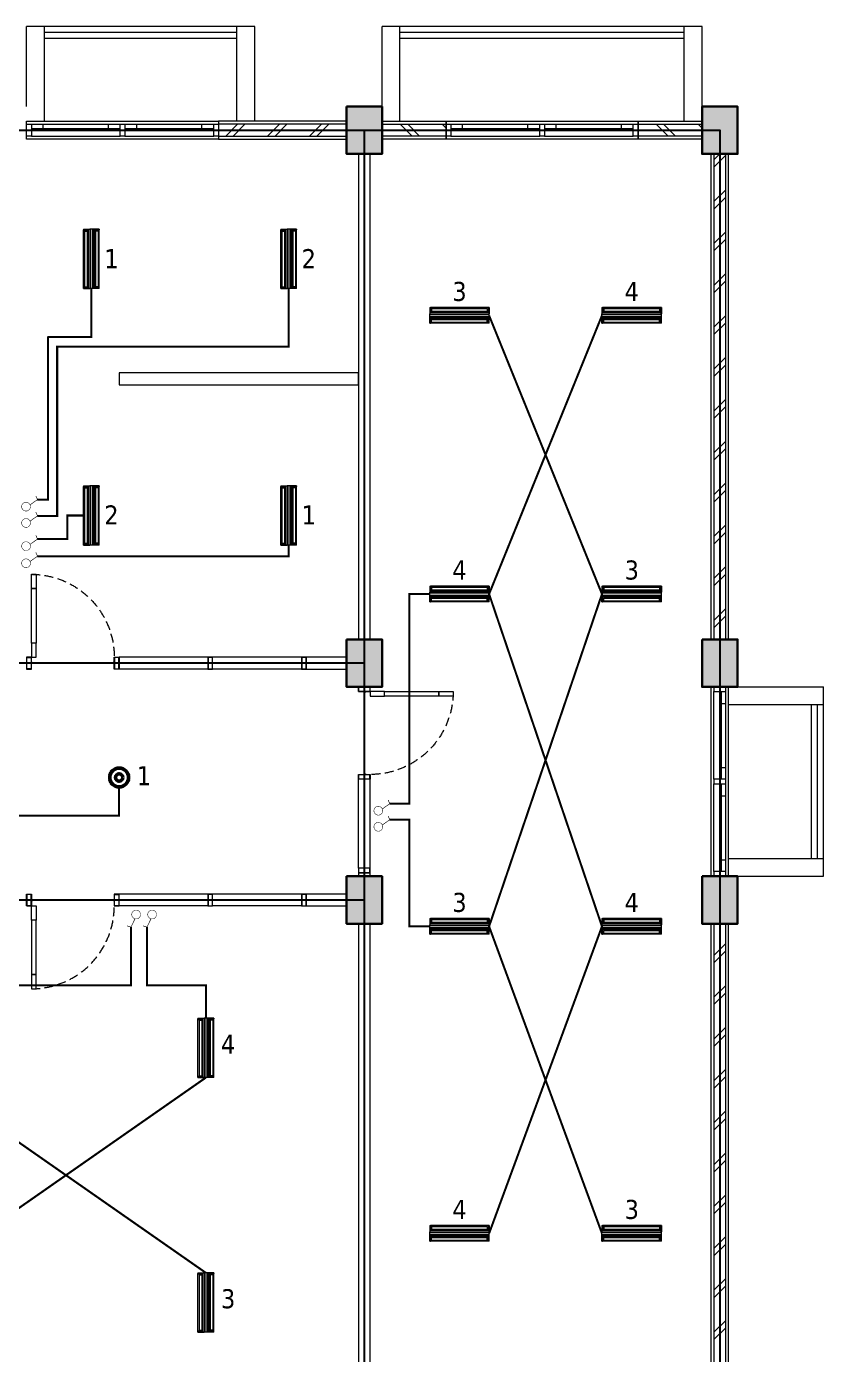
# Model space of a CAD drawing. Header units: millimetres. Extents: x -17012 to 17775, y -5570 to 5430.
# Drawn here: x -4888 to -3543, y 1784 to 4027 of the extents above; entities that cross this region are included whole.
import ezdxf

# ---------------------------------------------------------------- set-up
doc = ezdxf.new("R2010")
doc.units = ezdxf.units.MM
doc.linetypes.add('DASHED2', pattern=[0.375, 0.25, -0.125])
doc.linetypes.add('HIDDEN', pattern=[0.375, 0.25, -0.125])
for name, color, linetype, lineweight in [('ars', 11, 'Continuous', 5), ('dinding', 5, 'Continuous', 15), ('HACH', 252, 'Continuous', 0), ('kabel', 1, 'Continuous', 50), ('KOLOM', 1, 'Continuous', 30), ('kus', 63, 'Continuous', 15), ('LAMPU-LISTRIK', 22, 'Continuous', 0), ('lan', 7, 'Continuous', 15), ('Notasi', 2, 'Continuous', 20), ('PARTISI', 190, 'Continuous', 9), ('sol kol', 8, 'Continuous', 0)]:
    doc.layers.add(name, color=color, linetype=linetype, lineweight=lineweight)
doc.layers.add('as', color=1, linetype='Continuous', plot=False)
doc.layers.add('D1', color=1, linetype='Continuous')
doc.layers.add('potongan', color=210, linetype='Continuous')
doc.styles.add('tahoma', font='tahoma.ttf')
pattern_1 = [(45, (-5917.746, 1611.834), (-35.3553, 35.3553), []), (45, (-5905.246, 1611.834), (-35.3553, 35.3553), [])]

# ---------------------------------------------------------------- blocks, each defined once
blk = doc.blocks.new('K1')
at = {"layer": 'KOLOM'}
blk.add_lwpolyline([(0.2, 0.15), (-0.2, 0.15), (-0.2, -0.15), (0.2, -0.15), (0.2, 0.15)], dxfattribs=at)
blk = doc.blocks.new('P 70')
at = {"linetype": 'HIDDEN', "ltscale": 0.3}
blk.add_lwpolyline([(-0.74, 0.1, -0.414214), (-0.04, 0.8, -1.303225)], format="xyb", dxfattribs=at)
for points in [[(-0.04, 0.8), (-0.08, 0.8), (-0.08, 0.68), (-0.04, 0.68)], [(-0.04, 0.68), (-0.08, 0.68), (-0.08, 0.22), (-0.04, 0.22)], [(-0.04, 0.1), (-0.08, 0.1), (-0.08, 0.22), (-0.04, 0.22)], [(-0.735, 0.06), (-0.74, 0.06), (-0.74, 0.061), (-0.74, 0.1), (-0.78, 0.1), (-0.78, 0), (-0.74, 0), (-0.74, 0.056), (-0.735, 0.058)], [(-0.742, 0.002), (-0.778, 0.002), (-0.778, 0.098), (-0.742, 0.098)], [(-0.045, 0.06), (-0.04, 0.06), (-0.04, 0.061), (-0.04, 0.1), (0, 0.1), (0, 0), (-0.04, 0), (-0.04, 0.056), (-0.045, 0.058)], [(-0.038, 0.002), (-0.002, 0.002), (-0.002, 0.098), (-0.038, 0.098)]]:
    blk.add_lwpolyline(points, close=True)
blk = doc.blocks.new('TL')
at = {"layer": 'LAMPU-LISTRIK', "color": 60, "ltscale": 2}
for p, q in [((2018540, -298573), (2018540, -298677)), ((2018540, -298573), (2018552, -298573)), ((2018552, -298656), (2018540, -298656)), ((2018540, -298677), (2018540, -298734)), ((2019542, -298677), (2018540, -298677)), ((2019542, -298688), (2018540, -298688)), ((2019538, -298656), (2018546, -298656)), ((2018552, -298573), (2018552, -298656)), ((2018563, -298601), (2018552, -298601)), ((2018563, -298604), (2018552, -298604)), ((2018563, -298622), (2018552, -298622)), ((2018563, -298624), (2018552, -298624)), ((2018563, -298597), (2018563, -298629)), ((2019512, -298590), (2018570, -298590)), ((2019512, -298635), (2018570, -298635)), ((2018572, -298590), (2018572, -298635)), ((2019511, -298590), (2019511, -298635)), ((2019519, -298597), (2019519, -298629)), ((2019519, -298601), (2019531, -298601)), ((2019519, -298604), (2019531, -298604)), ((2019519, -298622), (2019531, -298622)), ((2019519, -298624), (2019531, -298624)), ((2019542, -298573), (2019531, -298573)), ((2019531, -298573), (2019531, -298656)), ((2019531, -298656), (2019542, -298656)), ((2019542, -298573), (2019542, -298677)), ((2019542, -298677), (2019542, -298734)), ((2019542, -298723), (2018540, -298723)), ((2018540, -298838), (2018540, -298734)), ((2019542, -298734), (2018540, -298734)), ((2018552, -298755), (2018540, -298755)), ((2018540, -298838), (2018552, -298838)), ((2018552, -298838), (2018552, -298755)), ((2018563, -298787), (2018552, -298787)), ((2018563, -298790), (2018552, -298790)), ((2018563, -298807), (2018552, -298807)), ((2018563, -298810), (2018552, -298810)), ((2018563, -298814), (2018563, -298782)), ((2019512, -298776), (2018570, -298776)), ((2019512, -298821), (2018570, -298821)), ((2018572, -298821), (2018572, -298776)), ((2019511, -298821), (2019511, -298776)), ((2019519, -298814), (2019519, -298782)), ((2019519, -298787), (2019531, -298787)), ((2019519, -298790), (2019531, -298790)), ((2019519, -298807), (2019531, -298807)), ((2019519, -298810), (2019531, -298810)), ((2019531, -298838), (2019531, -298755)), ((2019531, -298755), (2019542, -298755)), ((2019542, -298838), (2019531, -298838)), ((2019542, -298838), (2019542, -298734))]:
    blk.add_line(p, q, dxfattribs=at)
at = {"layer": 'LAMPU-LISTRIK', "color": 60}
for p, q in [((2018552, -298573), (2019531, -298573)), ((2018552, -298755), (2019531, -298755)), ((2018552, -298838), (2019531, -298838))]:
    blk.add_line(p, q, dxfattribs=at)
at = {"layer": 'LAMPU-LISTRIK', "color": 60, "ltscale": 2}
for centre, start, end in [((2018570, -298597), 90, 180), ((2018570, -298629), 180, 270), ((2019512, -298597), 0, 90), ((2019512, -298629), 270, 0), ((2018570, -298782), 90, 180), ((2018570, -298814), 180, 270), ((2019512, -298782), 0, 90), ((2019512, -298814), 270, 0)]:
    blk.add_arc(centre, 6.78, start, end, dxfattribs=at)
blk = doc.blocks.new('GEH')
at = {"layer": 'D1', "color": 60, "const_width": 8.16}
for points in [[(2070636, -300082), (2070659, -299965)], [(2070659, -299965), (2070712, -299965)]]:
    blk.add_lwpolyline(points, dxfattribs=at)
at = {"layer": 'D1', "color": 60, "const_width": 6.12}
for points in [[(2070579, -300138, -0.991808), (2070694, -300139)], [(2070579, -300139, 0.991808), (2070694, -300138)]]:
    blk.add_lwpolyline(points, format="xyb", dxfattribs=at)
blk = doc.blocks.new('RV2')
at = {"layer": 'kabel', "color": 2, "linetype": 'Continuous'}
for radius in [15.9, 6.34]:
    blk.add_circle((936836.5, 350587.4), radius, dxfattribs=at)

msp = doc.modelspace()

# ---------------------------------------------------------------- hatches: boundary and pattern name
at = {"layer": 'ars'}
h = msp.add_hatch(dxfattribs=at)
h.set_pattern_fill('TEMBOK', color=256, scale=50)
h.set_pattern_definition([(45, (-6278.746, 1336.834), (-35.3553, 35.3553), []), (45, (-6266.246, 1336.834), (-35.3553, 35.3553), [])])
h.paths.add_polyline_path([(-4347.7, 3861.8), (-4563.7, 3861.8), (-4563.7, 3841.8), (-4347.7, 3841.8)])
h = msp.add_hatch(dxfattribs=at)
h.set_pattern_fill('TEMBOK', color=256, scale=50)
h.set_pattern_definition([(315, (-5127.746, 4166.834), (-35.3553, -35.3553), []), (315, (-5115.246, 4166.834), (-35.3553, -35.3553), [])])
h.paths.add_polyline_path([(-4179.7, 3841.8), (-4287.7, 3841.8), (-4287.7, 3861.8), (-4179.7, 3861.8)])
h = msp.add_hatch(dxfattribs=at)
h.set_pattern_fill('TEMBOK', color=256, scale=50)
h.set_pattern_definition([(315, (-4695.746, 4166.834), (-35.3553, -35.3553), []), (315, (-4683.246, 4166.834), (-35.3553, -35.3553), [])])
h.paths.add_polyline_path([(-3747.7, 3841.8), (-3855.7, 3841.8), (-3855.7, 3861.8), (-3747.7, 3861.8)])
h = msp.add_hatch(dxfattribs=at)
h.set_pattern_fill('TEMBOK', color=256, scale=50)
h.set_pattern_definition(pattern_1)
h.paths.add_polyline_path([(-3707.7, 2991.8), (-3707.7, 3811.8), (-3727.7, 3811.8), (-3727.7, 2991.8)])
h = msp.add_hatch(dxfattribs=at)
h.set_pattern_fill('TEMBOK', color=256, scale=50)
h.set_pattern_definition(pattern_1)
h.paths.add_polyline_path([(-3707.7, 1691.8), (-3707.7, 2511.8), (-3727.7, 2511.8), (-3727.7, 1691.8)])
at = {"layer": 'sol kol'}
for points in [[(-4347.7, 3891.8), (-4347.7, 3811.8), (-4287.7, 3811.8), (-4287.7, 3891.8)], [(-3747.7, 3891.8), (-3747.7, 3811.8), (-3687.7, 3811.8), (-3687.7, 3891.8)], [(-4347.7, 2991.8), (-4347.7, 2911.8), (-4287.7, 2911.8), (-4287.7, 2991.8)], [(-3747.7, 2991.8), (-3747.7, 2911.8), (-3687.7, 2911.8), (-3687.7, 2991.8)], [(-4347.7, 2591.8), (-4347.7, 2511.8), (-4287.7, 2511.8), (-4287.7, 2591.8)], [(-3747.7, 2591.8), (-3747.7, 2511.8), (-3687.7, 2511.8), (-3687.7, 2591.8)]]:
    msp.add_hatch(color=256, dxfattribs=at).paths.add_polyline_path(points)

# ---------------------------------------------------------------- linework, layer by layer
at = {"layer": 'ars'}
for points in [[(-4532.7, 4016.8), (-4857.7, 4016.8)], [(-3777.7, 4016.8), (-4257.7, 4016.8)], [(-4532.7, 4006.8), (-4857.7, 4006.8)], [(-3777.7, 4006.8), (-4257.7, 4006.8)], [(-3562.7, 2621.8), (-3562.7, 2881.8)], [(-3552.7, 2621.8), (-3552.7, 2881.8)]]:
    msp.add_lwpolyline(points, dxfattribs=at)
for points in [[(-4347.7, 3861.8), (-4563.7, 3861.8), (-4563.7, 3841.8), (-4347.7, 3841.8)], [(-4179.7, 3841.8), (-4287.7, 3841.8), (-4287.7, 3861.8), (-4179.7, 3861.8)], [(-3747.7, 3841.8), (-3855.7, 3841.8), (-3855.7, 3861.8), (-3747.7, 3861.8)], [(-3707.7, 2991.8), (-3707.7, 3811.8), (-3727.7, 3811.8), (-3727.7, 2991.8)], [(-3707.7, 1691.8), (-3707.7, 2511.8), (-3727.7, 2511.8), (-3727.7, 1691.8)]]:
    msp.add_lwpolyline(points, close=True, dxfattribs=at)
at = {"layer": 'as'}
for points in [[(-3717.7, 3851.8), (-3717.7, 1651.8), (-8317.7, 1651.8)], [(-4917.7, 3851.8), (-3717.7, 3851.8), (-3717.7, 1651.8)], [(-4317.7, 3851.8), (-4317.7, 1651.8)], [(-4317.7, 2951.8), (-5717.7, 2951.8)], [(-4317.7, 2551.8), (-5717.7, 2551.8)]]:
    msp.add_lwpolyline(points, dxfattribs=at)
at = {"layer": 'dinding'}
for points in [[(-4347.7, 3866.8), (-4563.7, 3866.8), (-4563.7, 3836.8), (-4347.7, 3836.8)], [(-4179.7, 3836.8), (-4287.7, 3836.8), (-4287.7, 3866.8), (-4179.7, 3866.8)], [(-3747.7, 3836.8), (-3855.7, 3836.8), (-3855.7, 3866.8), (-3747.7, 3866.8)], [(-3702.7, 2991.8), (-3702.7, 3811.8), (-3732.7, 3811.8), (-3732.7, 2991.8)], [(-3702.7, 1691.8), (-3702.7, 2511.8), (-3732.7, 2511.8), (-3732.7, 1691.8)]]:
    msp.add_lwpolyline(points, close=True, dxfattribs=at)
at = {"layer": 'HACH', "color": 6, "linetype": 'DASHED2', "ltscale": 90, "const_width": 3.5}
for points in [[(-4869.3, 3200.5), (-4836.1, 3200.5), (-4836.1, 3486.4), (-4445.3, 3486.4), (-4445.3, 3584.3)], [(-4778.4, 3584.3), (-4778.4, 3502.4), (-4851.1, 3502.4), (-4851.6, 3501.9), (-4851.6, 3228), (-4869.3, 3228)], [(-4107.1, 3538.9), (-3916.5, 3068.5), (-4107.1, 2507.2), (-3916.5, 1988.7)], [(-4107.1, 1988.7), (-3916.5, 2507.2), (-4107.1, 3068.5), (-3916.5, 3538.9)], [(-4791.6, 3201.1), (-4819, 3201.1), (-4819, 3161.4), (-4869.3, 3161.4)], [(-4869.3, 3132.4), (-4445.3, 3132.4), (-4445.3, 3151)], [(-4207.3, 3068.5), (-4241.6, 3068.5), (-4241.6, 2714.5), (-4274.7, 2714.5)], [(-4731.6, 2742.8), (-4731.6, 2694.3), (-6392.5, 2694.3), (-6392.5, 2846.7), (-6466.8, 2846.7)], [(-4274.7, 2687.5), (-4241.6, 2687.5), (-4241.6, 2507.2), (-4207.3, 2507.2)], [(-5057.4, 2352.1), (-5057.4, 2407.6), (-4711.5, 2407.6), (-4711.5, 2506.3)], [(-4585.1, 2352.1), (-4585.1, 2407.6), (-4684.5, 2407.6), (-4684.5, 2506.3)], [(-5057.4, 2251.9), (-4585.1, 1922.2)], [(-4585.1, 2251.9), (-5057.4, 1922.2)]]:
    msp.add_lwpolyline(points, dxfattribs=at)
at = {"layer": 'kus'}
for p, q in [((-4879.7, 3861.8), (-4729.7, 3861.8)), ((-4859.7, 3854.8), (-4859.7, 3861.8)), ((-4749.7, 3854.8), (-4749.7, 3861.8)), ((-4721.7, 3861.8), (-4571.7, 3861.8)), ((-4701.7, 3854.8), (-4701.7, 3861.8)), ((-4591.7, 3854.8), (-4591.7, 3861.8)), ((-4171.7, 3861.8), (-4021.7, 3861.8)), ((-4151.7, 3854.8), (-4151.7, 3861.8)), ((-4041.7, 3854.8), (-4041.7, 3861.8)), ((-4013.7, 3861.8), (-3863.7, 3861.8)), ((-3993.7, 3854.8), (-3993.7, 3861.8)), ((-3883.7, 3854.8), (-3883.7, 3861.8)), ((-4879.7, 3854.8), (-4729.7, 3854.8)), ((-4879.7, 3841.8), (-4729.7, 3841.8)), ((-4721.7, 3854.8), (-4571.7, 3854.8)), ((-4721.7, 3841.8), (-4571.7, 3841.8)), ((-4171.7, 3854.8), (-4021.7, 3854.8)), ((-4171.7, 3841.8), (-4021.7, 3841.8)), ((-4013.7, 3854.8), (-3863.7, 3854.8)), ((-4013.7, 3841.8), (-3863.7, 3841.8)), ((-4581.7, 2961.8), (-4731.7, 2961.8)), ((-4423.7, 2961.8), (-4573.7, 2961.8)), ((-4581.7, 2941.8), (-4731.7, 2941.8)), ((-4423.7, 2941.8), (-4573.7, 2941.8)), ((-3727.7, 2755.8), (-3727.7, 2903.8)), ((-3714.7, 2755.8), (-3714.7, 2903.8)), ((-3707.7, 2755.8), (-3707.7, 2903.8)), ((-3714.7, 2883.8), (-3707.7, 2883.8)), ((-3714.7, 2775.8), (-3707.7, 2775.8)), ((-4327.7, 2605.8), (-4327.7, 2755.8)), ((-4307.7, 2605.8), (-4307.7, 2755.8)), ((-3727.7, 2599.8), (-3727.7, 2747.8)), ((-3714.7, 2599.8), (-3714.7, 2747.8)), ((-3707.7, 2599.8), (-3707.7, 2747.8)), ((-3714.7, 2727.8), (-3707.7, 2727.8)), ((-3714.7, 2619.8), (-3707.7, 2619.8)), ((-4581.7, 2561.8), (-4731.7, 2561.8)), ((-4423.7, 2561.8), (-4573.7, 2561.8)), ((-4581.7, 2541.8), (-4731.7, 2541.8)), ((-4423.7, 2541.8), (-4573.7, 2541.8))]:
    msp.add_line(p, q, dxfattribs=at)
at = {"layer": 'kus', "linetype": 'HIDDEN'}
for p, q in [((-4581.7, 2951.8), (-4731.7, 2951.8)), ((-4423.7, 2951.8), (-4573.7, 2951.8)), ((-4317.7, 2605.8), (-4317.7, 2755.8)), ((-4581.7, 2551.8), (-4731.7, 2551.8)), ((-4423.7, 2551.8), (-4573.7, 2551.8))]:
    msp.add_line(p, q, dxfattribs=at)
at = {"layer": 'kus'}
for points in [[(-4887.7, 3861.8), (-4879.7, 3861.8), (-4879.7, 3841.8), (-4887.7, 3841.8)], [(-4729.7, 3861.8), (-4721.7, 3861.8), (-4721.7, 3841.8), (-4729.7, 3841.8)], [(-4571.7, 3861.8), (-4563.7, 3861.8), (-4563.7, 3841.8), (-4571.7, 3841.8)], [(-4179.7, 3861.8), (-4171.7, 3861.8), (-4171.7, 3841.8), (-4179.7, 3841.8)], [(-4021.7, 3861.8), (-4013.7, 3861.8), (-4013.7, 3841.8), (-4021.7, 3841.8)], [(-3863.7, 3861.8), (-3855.7, 3861.8), (-3855.7, 3841.8), (-3863.7, 3841.8)], [(-4581.7, 2941.8), (-4573.7, 2941.8), (-4573.7, 2961.8), (-4581.7, 2961.8)], [(-4581.3, 2942.2), (-4574.1, 2942.2), (-4574.1, 2961.4), (-4581.3, 2961.4)], [(-4423.7, 2941.8), (-4415.7, 2941.8), (-4415.7, 2961.8), (-4423.7, 2961.8)], [(-4423.3, 2942.2), (-4416.1, 2942.2), (-4416.1, 2961.4), (-4423.3, 2961.4)], [(-3707.7, 2903.8), (-3707.7, 2911.8), (-3727.7, 2911.8), (-3727.7, 2903.8)], [(-3707.7, 2747.8), (-3707.7, 2755.8), (-3727.7, 2755.8), (-3727.7, 2747.8)], [(-4327.7, 2605.8), (-4327.7, 2597.8), (-4307.7, 2597.8), (-4307.7, 2605.8)], [(-4327.3, 2605.4), (-4327.3, 2598.2), (-4308.1, 2598.2), (-4308.1, 2605.4)], [(-3707.7, 2591.8), (-3707.7, 2599.8), (-3727.7, 2599.8), (-3727.7, 2591.8)], [(-4581.7, 2541.8), (-4573.7, 2541.8), (-4573.7, 2561.8), (-4581.7, 2561.8)], [(-4581.3, 2542.2), (-4574.1, 2542.2), (-4574.1, 2561.4), (-4581.3, 2561.4)], [(-4423.7, 2541.8), (-4415.7, 2541.8), (-4415.7, 2561.8), (-4423.7, 2561.8)], [(-4423.3, 2542.2), (-4416.1, 2542.2), (-4416.1, 2561.4), (-4423.3, 2561.4)]]:
    msp.add_lwpolyline(points, close=True, dxfattribs=at)
at = {"layer": 'lan'}
for p, q in [((-4887.7, 3891.8), (-4887.7, 4026.8)), ((-4857.7, 3866.8), (-4857.7, 4026.8)), ((-4532.7, 3866.8), (-4532.7, 4026.8)), ((-4502.7, 3866.8), (-4502.7, 4026.8)), ((-4287.7, 3891.8), (-4287.7, 4026.8)), ((-4257.7, 3866.8), (-4257.7, 4026.8)), ((-3777.7, 3866.8), (-3777.7, 4026.8)), ((-3747.7, 3891.8), (-3747.7, 4026.8)), ((-3687.7, 2911.8), (-3542.7, 2911.8)), ((-3702.7, 2881.8), (-3542.7, 2881.8)), ((-3702.7, 2621.8), (-3542.7, 2621.8))]:
    msp.add_line(p, q, dxfattribs=at)
for points in [[(-4502.7, 4026.8), (-4887.7, 4026.8)], [(-3747.7, 4026.8), (-4287.7, 4026.8)], [(-3687.7, 2591.8), (-3542.7, 2591.8), (-3542.7, 2911.8)]]:
    msp.add_lwpolyline(points, dxfattribs=at)
for points in [[(-4887.7, 3866.8), (-4563.7, 3866.8), (-4563.7, 3836.8), (-4887.7, 3836.8)], [(-4179.7, 3866.8), (-3855.7, 3866.8), (-3855.7, 3836.8), (-4179.7, 3836.8)], [(-3702.7, 2591.8), (-3702.7, 2911.8), (-3732.7, 2911.8), (-3732.7, 2591.8)]]:
    msp.add_lwpolyline(points, close=True, dxfattribs=at)
at = {"layer": 'PARTISI'}
for points in [[(-4327.7, 2991.8), (-4307.7, 2991.8), (-4307.7, 3811.8), (-4327.7, 3811.8)], [(-4731.7, 3421.8), (-4327.7, 3421.8), (-4327.7, 3441.8), (-4731.7, 3441.8)], [(-4415.7, 2941.8), (-4347.7, 2941.8), (-4347.7, 2961.8), (-4415.7, 2961.8)], [(-4327.7, 2591.8), (-4307.7, 2591.8), (-4307.7, 2597.8), (-4327.7, 2597.8)], [(-4415.7, 2541.8), (-4347.7, 2541.8), (-4347.7, 2561.8), (-4415.7, 2561.8)], [(-4327.7, 1691.8), (-4307.7, 1691.8), (-4307.7, 2511.8), (-4327.7, 2511.8)]]:
    msp.add_lwpolyline(points, close=True, dxfattribs=at)

# ---------------------------------------------------------------- block references
at = {"layer": 'D1'}
for name, p, xscale, yscale, zscale, rotation in [('TL', (25092.2, -198269.7), -0.09999999997671694, 0.09999999997671694, 0.1, 270), ('TL', (25425.3, -198269.7), -0.09999999997671694, 0.09999999997671694, 0.1, 270), ('TL', (197746.9, -26331.6), 0.09999999997671694, 0.09999999997671694, 0.1, 180), ('TL', (198037.7, -26331.6), 0.09999999997671694, 0.09999999997671694, 0.1, 180), ('GEH', (141506.6, -226022.2), -0.13000000005473, 0.1299999998882413, 0.13, 294.3153795317356), ('TL', (25092.2, -198703), -0.09999999997671694, 0.09999999997671694, 0.1, 270), ('TL', (25425.3, -198703), -0.09999999997671694, 0.09999999997671694, 0.1, 270), ('GEH', (141506.6, -226049.7), -0.13000000005473, 0.1299999998882413, 0.13, 294.3153795317356), ('GEH', (141506.6, -226088.9), -0.13000000005473, 0.1299999998882413, 0.13, 294.3153795317356), ('GEH', (141506.6, -226117.8), -0.13000000005473, 0.1299999998882413, 0.13, 294.3153795317356), ('TL', (197746.9, -26802), 0.09999999997671694, 0.09999999997671694, 0.1, 180), ('TL', (198037.7, -26802), 0.09999999997671694, 0.09999999997671694, 0.1, 180), ('GEH', (142101.2, -226535.7), -0.13000000005473, 0.1299999998882413, 0.13, 294.3153795317356), ('GEH', (142101.2, -226562.8), -0.13000000005473, 0.1299999998882413, 0.13, 294.3153795317356), ('GEH', (245166.6, -104929.8), 0.130000000054641, 0.1299999998882413, 0.13, 164.977305242579), ('GEH', (245193.6, -104929.8), 0.130000000054641, 0.1299999998882413, 0.13, 164.977305242579), ('TL', (197746.9, -27363.3), 0.09999999997671694, 0.09999999997671694, 0.1, 180), ('TL', (198037.7, -27363.3), 0.09999999997671694, 0.09999999997671694, 0.1, 180), ('TL', (25285.4, -199602.1), -0.09999999997671694, 0.09999999997671694, 0.1, 270), ('TL', (197746.9, -27881.8), 0.09999999997671694, 0.09999999997671694, 0.1, 180), ('TL', (198037.7, -27881.8), 0.09999999997671694, 0.09999999997671694, 0.1, 180), ('TL', (25285.4, -200032), -0.09999999997671694, 0.09999999997671694, 0.1, 270)]:
    msp.add_blockref(name, p, dxfattribs=dict(at, xscale=xscale, yscale=yscale, zscale=zscale, rotation=rotation))
at = {"layer": 'KOLOM', "xscale": 200, "yscale": 200, "zscale": 200, "rotation": 90}
for p in [(-4317.7, 3851.8), (-3717.7, 3851.8), (-4317.7, 2951.8), (-3717.7, 2951.8), (-4317.7, 2551.8), (-3717.7, 2551.8)]:
    msp.add_blockref('K1', p, dxfattribs=at)
at = {"layer": 'kus', "yscale": 200, "zscale": 200}
for p, xscale, rotation in [((-4887.7, 2941.8), -200, 359.999999971281), ((-4327.7, 2911.8), -200, 269.9999999424119), ((-4887.7, 2561.8), 200, 180.0000000287148)]:
    msp.add_blockref('P 70', p, dxfattribs=dict(at, xscale=xscale, rotation=rotation))
at = {"layer": 'potongan'}
msp.add_blockref('RV2', (-941568, -347828.7), dxfattribs=at)

# ---------------------------------------------------------------- texts
at = {"layer": 'Notasi', "color": 3, "style": 'tahoma'}
for s, p in [('1', (-4756.6, 3618.8)), ('2', (-4423.5, 3618.8)), ('3', (-4169.1, 3563.4)), ('4', (-3878.3, 3563.4)), ('2', (-4756.6, 3186)), ('1', (-4423.5, 3186)), ('4', (-4169.1, 3093)), ('3', (-3878.3, 3093)), ('1', (-4701.8, 2745.6)), ('3', (-4169.1, 2531.7)), ('4', (-3878.3, 2531.7)), ('4', (-4559.6, 2292.3)), ('4', (-4169.1, 2013.2)), ('3', (-3878.3, 2013.2)), ('3', (-4559.6, 1862.4))]:
    msp.add_text(s, height=32.2, dxfattribs=at).set_placement(p)

doc.saveas('drawing.dxf')
